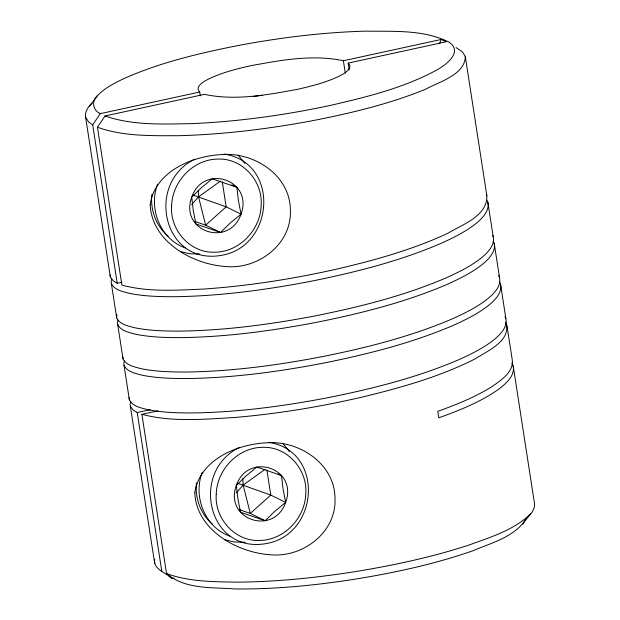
<?xml version="1.0" encoding="UTF-8"?>
<svg xmlns="http://www.w3.org/2000/svg" width="620" height="620" viewBox="0 0 620 620"><rect width="100%" height="100%" fill="white"/><g stroke="black" fill="none" stroke-linecap="round" stroke-linejoin="round"><path stroke-width="0.93" d="M151.838 194.51C150.203 209.94 156.108 226.238 168.183 236.204M196.463 482.748C194.858 497.922 200.516 513.949 212.218 523.947M154.752 559.155C152.706 569.571 166.71 572.896 172.259 578.545L174.15 578.135M111.716 279.124L111.135 281.395L111.36 283.549L116.692 317.952C119.892 324.694 128.379 326.004 134.866 327.794C149.412 330.708 164.323 331.111 179.118 331.127C225.013 330.561 270.684 324.399 315.712 315.789C360.073 306.869 404.31 295.779 446.005 277.93C459.102 272.025 472.2 265.608 483.267 256.316C488.715 251.426 494.93 244.683 493.202 236.731L487.87 202.329L486.987 200.167M116.847 314.286L116.692 317.952M118.048 320.036L117.467 322.307L117.699 324.462L123.024 358.864C126.232 365.606 134.718 366.916 141.197 368.706C155.752 371.62 170.655 372.023 185.45 372.039C231.353 371.473 277.016 365.312 322.051 356.702C366.404 347.781 410.642 336.691 452.337 318.843C465.434 312.937 478.532 306.52 489.599 297.228C495.047 292.338 501.262 285.595 499.534 277.644L494.21 243.242L493.326 241.079M124.38 360.949L123.799 363.219L124.031 365.374L129.355 399.776C132.564 406.518 141.05 407.828 147.529 409.618C162.083 412.532 176.987 412.928 191.782 412.951C237.685 412.385 283.348 406.216 328.383 397.614C372.744 388.694 416.973 377.596 458.668 359.755C471.766 353.849 484.863 347.433 495.93 338.14C501.386 333.25 507.594 326.507 505.866 318.556L500.542 284.154L499.364 281.279M130.712 401.853L130.13 404.132L130.363 406.286L154.706 563.534M157.511 184.388C148.304 208.553 160.379 239.429 185.496 248M236.879 187.317L212.226 178.808L201.399 187.69L191.727 197.137L193.231 210.273L195.881 223.975L220.534 232.485L230.214 223.037L241.033 214.156C253.65 179.823 203.453 163.176 191.727 197.137C179.11 231.469 229.307 248.116 241.033 214.156L238.382 200.454L236.879 187.317L231.919 184.876M202.136 472.626C192.929 496.798 205.003 527.674 230.121 536.238M281.503 475.555L256.851 467.046L246.024 475.928L236.352 485.382L237.855 498.519L240.506 512.221L265.159 520.73L274.831 511.283L285.657 502.401C298.274 468.069 248.078 451.422 236.352 485.382C223.727 519.707 273.931 536.354 285.657 502.401L283.007 488.692L281.503 475.555L278.194 473.928M439.347 43.757L441.378 39.432L446.137 41.78L348.161 63.093L349.192 69.773M525.807 519.273C514.282 537.261 491.172 542.926 472.587 550.886C434.837 564.045 395.614 572.524 356.221 578.979C316.068 585.264 275.451 589.418 234.771 588.946C211.846 587.14 185.171 589.636 166.54 573.554L141.895 414.338L157.922 410.828M121.869 282.278L117.211 283.27L92.69 124.899L100.285 113.638L199.725 92.008L200.314 95.837M456.033 47.546L462.264 51.708L465.295 56.467L486.863 195.819C487.576 216.101 461.885 224.766 447.586 233.399C411.409 250.217 372.705 260.803 333.94 269.731C290.726 279.302 246.861 286.146 202.694 289.114C175.817 290.245 148.133 292.214 121.884 285.091L97.448 127.247L105.043 115.979L204.468 94.349C235.251 100.959 267.251 94.891 297.747 89.272C312.821 85.8 328.112 82.041 341.86 74.733C345.642 72.835 353.322 67.472 348.161 63.093M105.043 115.979C133.06 125.705 163.486 124.093 192.704 123.612C239.072 121.505 285.208 115.088 330.576 105.353C366.374 97.108 402.667 88.172 435.31 70.812C444.525 66.069 464.217 52.088 448.896 42.114C423.406 29.303 393.421 31.62 365.699 31.14C323.617 32.294 281.705 37.432 240.328 45.105C200.988 52.816 161.533 62 124.713 78.213C114.878 82.933 104.703 87.862 97.169 95.976C93.45 102.757 84.064 108.438 85.614 117.227L110.352 277.039L113.251 280.945L117.211 283.27M97.169 95.976C91.225 101.168 93.023 110.74 100.285 113.638M522.831 524.024C526.55 517.243 535.936 511.562 534.386 502.774L513.205 365.971L512.027 363.095M191.65 204.639L198.54 196.858L220.441 181.118M236.274 492.877L243.156 485.104L265.065 469.363M89.296 106.245L92.225 103.253M530.704 513.755C513.841 530.255 490.288 537.238 468.658 545.158C431.714 557.179 393.63 565.363 355.314 571.601C316.355 577.739 276.993 581.839 237.522 582.157C213.761 581.746 189.131 581.886 166.54 573.554M194.765 159.162C144.592 183.745 163.564 266.794 222.665 255.122C274.769 245.202 279.651 162.355 223.998 154.085M239.39 447.4C189.216 471.983 208.188 555.032 267.29 543.368C319.385 533.448 324.268 450.593 268.623 442.331M253.301 96.503L262.136 95.341M199.725 92.008C194.161 86.544 204.251 81.212 208.436 79.112C221.627 72.718 235.933 69.068 250.162 65.844C280.643 60.225 312.62 54.18 343.387 60.752L441.378 39.432M130.363 406.286L133.261 410.192L137.214 412.517L150.311 409.68M199.725 254.045L189.891 253.774L180.366 251.619M245.241 542.244L234.515 542.012L224.99 539.865M193.115 195.099L226.161 206.832L241.033 214.156M237.739 483.344L270.785 495.078L285.657 502.401M141.895 414.338C171.717 422.181 203.128 419.306 233.554 417.57C278.171 413.85 322.462 406.488 366.017 396.172C403.24 386.981 440.525 376.394 474.858 359.011C486.933 351.222 512.337 340.597 505.695 322.183M194.711 221.387L205.662 225.169L220.534 232.485M239.328 509.625L250.286 513.407L265.159 520.73M97.448 127.247C123.426 136.578 151.722 135.702 178.94 135.695C223.239 134.486 267.36 129.076 310.915 121.001C349.757 113.475 388.546 104.292 425.281 89.35C438.34 82.111 465.209 74.842 465.295 56.467M92.69 124.899L88.644 121.985L85.614 117.227M172.259 578.545L168.524 575.833M238.119 155.101L244.892 163.409M282.743 443.339L289.517 451.654M111.36 283.549C114.568 290.292 123.055 291.601 129.541 293.392C144.088 296.306 158.999 296.701 173.794 296.724C219.689 296.159 265.36 289.99 310.387 281.387C354.749 272.467 398.978 261.377 440.68 243.528C453.77 237.623 466.875 231.206 477.943 221.913C483.391 217.023 489.599 210.281 487.87 202.329M117.699 324.462C120.9 331.204 129.394 332.514 135.873 334.304C150.42 337.218 165.331 337.613 180.125 337.637C226.021 337.071 271.692 330.902 316.719 322.299C361.08 313.379 405.317 302.281 447.012 284.44C460.11 278.535 473.207 272.11 484.274 262.826C489.722 257.935 495.938 251.193 494.21 243.242M124.031 365.374C127.24 372.116 135.726 373.426 142.205 375.216C156.759 378.123 171.662 378.526 186.457 378.549C232.361 377.983 278.024 371.814 323.059 363.212C367.412 354.291 411.649 343.193 453.344 325.353C466.442 319.447 479.539 313.022 490.606 303.73C496.054 298.848 502.27 292.105 500.542 284.154M486.274 194.378L486.863 195.819M492.613 235.29L493.202 236.731M498.65 275.481L499.534 277.644M504.982 316.394L505.866 318.556M506.873 325.066L512.197 359.468C514.027 371.853 501.394 379.936 492.675 386.167C475.61 396.986 456.723 404.511 437.774 411.331L438.782 417.841C459.637 410.246 480.663 402.055 498.852 389.096C505.881 383.563 515.081 376.03 513.205 365.971M343.387 60.752L345.309 73.16M222.293 181.846L226.161 206.832L205.662 225.169L198.54 196.858L198.23 190.278M266.918 470.084L270.785 495.078L250.286 513.407L243.156 485.104L242.854 478.524M137.214 412.517L161.781 571.214M129.123 397.621L129.355 399.776M122.791 356.709L123.024 358.864M110.127 274.885L110.352 277.039M171.608 206.197C169.818 230.074 190.293 253.239 214.667 252.208C239.529 252.177 260.702 229.578 261.152 205.096C262.942 181.218 242.467 158.054 218.093 159.084C193.231 159.115 172.058 181.714 171.608 206.197M216.233 494.442C214.442 518.312 234.918 541.485 259.284 540.446C284.154 540.423 305.319 517.816 305.776 493.334C307.559 469.464 287.083 446.299 262.717 447.33C237.847 447.353 216.682 469.96 216.233 494.442M150.203 204.468C151.443 241.506 192.657 264.57 226.052 266.53C257.99 269.568 291.663 244.264 290.385 210.676C290.579 175.762 254.727 152.071 222.185 154.566C192.448 155.829 154.907 171.523 150.203 204.468M194.827 492.714C196.067 529.751 237.282 552.808 270.676 554.768C302.606 557.814 336.28 532.503 335.002 498.922C335.203 464 299.344 440.308 266.809 442.804C237.072 444.067 199.531 459.769 194.827 492.714"/></g></svg>
